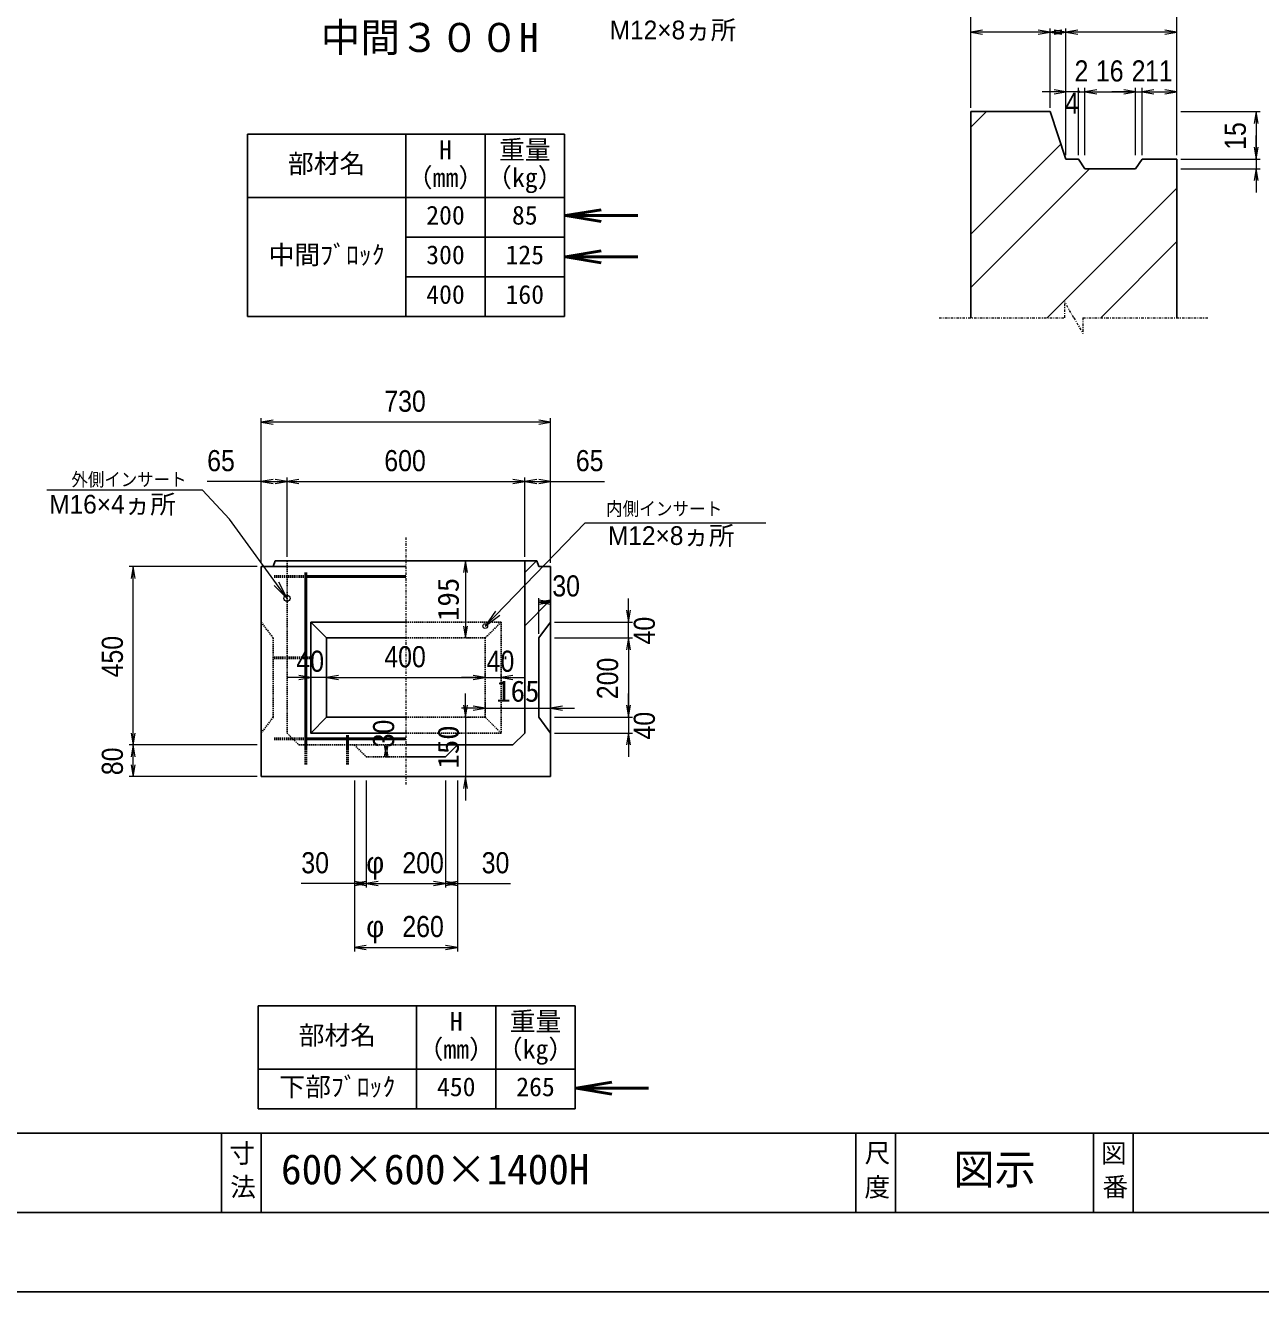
# Model space of a CAD drawing. Units: millimetres, scale not verified. Extents: x -210 to 210, y -148 to 148.
# Drawn here: x -94.8 to 61.1, y -148.5 to 11.3 of the extents above; entities that cross this region are included whole.
import ezdxf
from ezdxf.enums import TextEntityAlignment as Align

# ---------------------------------------------------------------- set-up
doc = ezdxf.new("R2010")
doc.units = ezdxf.units.MM
doc.linetypes.add('USER1', pattern=[12.95, 6.35, -3.175, 0.25, -3.175])
doc.linetypes.add('USER2', pattern=[4.7625, 3.175, -1.5875])
doc.layers.add('0-0', color=7, linetype='Continuous')
for name, color, linetype, lineweight in [('0-1_0', 9, 'Continuous', 25), ('0-2_dims', 2, 'Continuous', 13), ('0-3_pen1実線', 4, 'Continuous', 13), ('0-4_pen2実線', 3, 'Continuous', 13), ('0-5_pen3実線', 7, 'Continuous', 25), ('0-6_pen4実線', 6, 'Continuous', 25), ('0-7_pen1一点', 4, 'USER1', 13), ('0-8_pen2破線', 3, 'USER2', 25), ('0-A_鉄筋 1', 7, 'Continuous', 50), ('0-B_鉄筋 2', 7, 'USER2', 50)]:
    doc.layers.add(name, color=color, linetype=linetype, lineweight=lineweight)
doc.styles.add('ＭＳ ゴシック', font='')
doc.styles.add('ＭＳ Ｐゴシック', font='')
doc.styles.get('ＭＳ ゴシック').set_extended_font_data('MS Gothic')
doc.styles.get('ＭＳ Ｐゴシック').set_extended_font_data('MS PGothic')

# ---------------------------------------------------------------- blocks, each defined once
blk = doc.blocks.new('部分図 1')
at = {"layer": '0-1_0'}
blk.add_lwpolyline([(0, 0), (8400, 0), (8400, 5940), (0, 5940)], close=True, dxfattribs=at)
at = {"layer": '0-2_dims'}
for p, q in [((4690, 2988.4), (4690, 3338.69)), ((5210, 2868.4), (5210, 3338.69)), ((4690, 2988.4), (4690, 3188.69)), ((4890, 3178.69), (4690, 3178.69)), ((4890, 2988.4), (4890, 3188.69)), ((4890, 2988.4), (4890, 3188.69)), ((4890, 3178.69), (4930, 3178.69)), ((4930, 2868.4), (4930, 3188.69)), ((4930, 2868.4), (4930, 3188.69)), ((5210, 3178.69), (4930, 3178.69)), ((5210, 2868.4), (5210, 3188.69)), ((4930, 2868.4), (4930, 3038.55)), ((4962, 2868.4), (4962, 3038.55)), ((4962, 2868.4), (4962, 3038.55)), ((4978, 2868.4), (4978, 3038.55)), ((4978, 2868.4), (4978, 3038.55)), ((5106, 2868.4), (5106, 3038.55)), ((5106, 2868.4), (5106, 3038.55)), ((5122, 2868.4), (5122, 3038.55)), ((5122, 2868.4), (5122, 3038.55)), ((5210, 2868.4), (5210, 3038.55)), ((4930, 3028.55), (4870, 3028.55)), ((4962, 3028.55), (4902, 3028.55)), ((4962, 3028.55), (4930, 3028.55)), ((4962, 3028.55), (4978, 3028.55)), ((4962, 3028.55), (5022, 3028.55)), ((4978, 3028.55), (5038, 3028.55)), ((4978, 3028.55), (5106, 3028.55)), ((5106, 3028.55), (5046, 3028.55)), ((5106, 3028.55), (5122, 3028.55)), ((5122, 3028.55), (5182, 3028.55)), ((5122, 3028.55), (5210, 3028.55)), ((5220, 2978.4), (5420.05, 2978.4)), ((5410.05, 2978.4), (5410.05, 2858.4)), ((5410.05, 2858.4), (5410.05, 2918.4)), ((5220, 2858.4), (5420.05, 2858.4)), ((5220, 2858.4), (5420.05, 2858.4)), ((5410.05, 2858.4), (5410.05, 2834.4)), ((5220, 2834.4), (5420.05, 2834.4)), ((5410.05, 2834.4), (5410.05, 2774.4)), ((2900, 1840), (2900, 2204.95)), ((3630, 2194.95), (2900, 2194.95)), ((3630, 1840), (3630, 2204.95)), ((2900, 1840), (2900, 2054.95)), ((2965, 1855), (2965, 2054.95)), ((2965, 1855), (2965, 2054.95)), ((3565, 1855), (3565, 2054.95)), ((3565, 1855), (3565, 2054.95)), ((3630, 1840), (3630, 2054.95)), ((2900, 2044.95), (2763.6, 2044.95)), ((2900, 2044.95), (2965, 2044.95)), ((2965, 2044.95), (3565, 2044.95)), ((2890, 1830), (2567, 1830)), ((2577, 1380), (2577, 1830)), ((3600, 1660), (3600, 1750.1)), ((3600, 1740.1), (3630, 1740.1)), ((3630, 1700), (3630, 1750.1)), ((3826.35, 1690), (3826.35, 1750)), ((3640, 1690), (3836.35, 1690)), ((3826.35, 1650), (3826.35, 1690)), ((3640, 1650), (3836.35, 1650)), ((3640, 1650), (3836.35, 1650)), ((3826.35, 1650), (3826.35, 1590)), ((3826.35, 1650), (3826.35, 1450)), ((3025, 1550), (2965, 1550)), ((3025, 1550), (3025, 1540)), ((3065, 1550), (3025, 1550)), ((3065, 1550), (3065, 1560)), ((3065, 1550), (3065, 1540)), ((3065, 1550), (3125, 1550)), ((3065, 1550), (3465, 1550)), ((3465, 1550), (3405, 1550)), ((3465, 1550), (3465, 1560)), ((3465, 1550), (3465, 1560)), ((3465, 1550), (3505, 1550)), ((3505, 1550), (3505, 1560)), ((3505, 1550), (3565, 1550)), ((3826.35, 1450), (3826.35, 1510)), ((3640, 1450), (3836.35, 1450)), ((3640, 1450), (3836.35, 1450)), ((3826.35, 1450), (3826.35, 1410)), ((3640, 1410), (3836.35, 1410)), ((3826.35, 1410), (3826.35, 1350)), ((2890, 1380), (2567, 1380)), ((2890, 1380), (2567, 1380)), ((2577, 1300), (2577, 1380)), ((3215, 1380), (3225, 1380)), ((3215, 1355.45), (3215, 1350)), ((3215, 1350), (3225, 1350)), ((2890, 1300), (2567, 1300)), ((3135, 1290), (3135, 859)), ((3135, 1290), (3135, 1020)), ((3165, 1290), (3165, 1020)), ((3165, 1290), (3165, 1020)), ((3365, 1290), (3365, 1020)), ((3365, 1290), (3365, 1020)), ((3395, 1290), (3395, 1020)), ((3395, 1290), (3395, 859)), ((3165, 1030), (3365, 1030)), ((3165, 1030), (3165, 1030)), ((3365, 1030), (3365, 1030)), ((3135, 869), (3395, 869))]:
    blk.add_line(p, q, dxfattribs=at)
at = {"layer": '0-2_dims', "lineweight": 50}
for p, q in [((3667.52, 2716), (3850.48, 2716)), ((3667.52, 2612), (3850.48, 2612)), ((3694.45, 513.39), (3877.4, 513.39))]:
    blk.add_line(p, q, dxfattribs=at)
at = {"layer": '0-2_dims', "lineweight": 18}
for p, q in [((2752, 2022.99), (2359.08, 2022.99)), ((3762, 1940.42), (4172.98, 1940.42)), ((3400, 1845), (3425, 1845)), ((3415, 1845), (3415, 1650)), ((3415, 1650), (3425, 1650)), ((3415, 1450), (3415, 1510)), ((3465, 1472.5), (3405, 1472.5)), ((3465, 1490), (3465, 1462.5)), ((3465, 1472.5), (3630, 1472.5)), ((3630, 1472.5), (3630, 1462.5)), ((3630, 1472.5), (3690, 1472.5)), ((3415, 1450), (3425, 1450)), ((3415, 1450), (3415, 1300)), ((3415, 1300), (3425, 1300)), ((3415, 1300), (3415, 1240))]:
    blk.add_line(p, q, dxfattribs=at)
at = {"layer": '0-2_dims'}
for points in [[(4720, 3183.69), (4690, 3178.69), (4720, 3173.69)], [(4860, 3173.69), (4890, 3178.69), (4860, 3183.69)], [(4920, 3183.69), (4890, 3178.69), (4920, 3173.69)], [(4900, 3173.69), (4930, 3178.69), (4900, 3183.69)], [(4960, 3183.69), (4930, 3178.69), (4960, 3173.69)], [(5180, 3173.69), (5210, 3178.69), (5180, 3183.69)], [(4900, 3023.55), (4930, 3028.55), (4900, 3033.55)], [(5008, 3033.55), (4978, 3028.55), (5008, 3023.55)], [(5008, 3033.55), (4978, 3028.55), (5008, 3023.55)], [(5076, 3023.55), (5106, 3028.55), (5076, 3033.55)], [(5076, 3023.55), (5106, 3028.55), (5076, 3033.55)], [(5152, 3033.55), (5122, 3028.55), (5152, 3023.55)], [(5152, 3033.55), (5122, 3028.55), (5152, 3023.55)], [(5180, 3023.55), (5210, 3028.55), (5180, 3033.55)], [(5415.05, 2948.4), (5410.05, 2978.4), (5405.05, 2948.4)], [(5405.05, 2888.4), (5410.05, 2858.4), (5415.05, 2888.4)], [(5405.05, 2888.4), (5410.05, 2858.4), (5415.05, 2888.4)], [(5415.05, 2804.4), (5410.05, 2834.4), (5405.05, 2804.4)], [(2930, 2199.95), (2900, 2194.95), (2930, 2189.95)], [(3600, 2189.95), (3630, 2194.95), (3600, 2199.95)], [(2930, 2049.95), (2900, 2044.95), (2930, 2039.95)], [(2935, 2039.95), (2965, 2044.95), (2935, 2049.95)], [(2995, 2049.95), (2965, 2044.95), (2995, 2039.95)], [(3535, 2039.95), (3565, 2044.95), (3535, 2049.95)], [(3595, 2049.95), (3565, 2044.95), (3595, 2039.95)], [(3600, 2039.95), (3630, 2044.95), (3600, 2049.95)], [(2965, 1750), (2820.07, 1950), (2752, 2022.99)], [(3565, 2044.95), (3630, 2044.95), (3766.4, 2044.95)], [(3465, 1680), (3717, 1940.42), (3762, 1940.42)], [(2582, 1800), (2577, 1830), (2572, 1800)], [(2932.52, 1782.04), (2965, 1750), (2944.67, 1790.84)], [(3630, 1745.1), (3600, 1740.1), (3630, 1735.1)], [(3600, 1735.1), (3630, 1740.1), (3600, 1745.1)], [(3490.9, 1717.55), (3465, 1680), (3501.68, 1707.12)], [(3821.35, 1720), (3826.35, 1690), (3831.35, 1720)], [(3831.35, 1620), (3826.35, 1650), (3821.35, 1620)], [(3831.35, 1620), (3826.35, 1650), (3821.35, 1620)], [(2995, 1545), (3025, 1550), (2995, 1555)], [(3095, 1555), (3065, 1550), (3095, 1545)], [(3095, 1555), (3065, 1550), (3095, 1545)], [(3435, 1545), (3465, 1550), (3435, 1555)], [(3435, 1545), (3465, 1550), (3435, 1555)], [(3535, 1555), (3505, 1550), (3535, 1545)], [(3821.35, 1480), (3826.35, 1450), (3831.35, 1480)], [(3821.35, 1480), (3826.35, 1450), (3831.35, 1480)], [(2572, 1410), (2577, 1380), (2582, 1410)], [(3831.35, 1380), (3826.35, 1410), (3821.35, 1380)], [(2582, 1350), (2577, 1380), (2572, 1350)], [(3220, 1350), (3215, 1380), (3210, 1350)], [(3210, 1380), (3215, 1350), (3220, 1380)], [(2572, 1330), (2577, 1300), (2582, 1330)], [(3165, 1030), (3135, 1030), (3001.12, 1030)], [(3135, 1025), (3165, 1030), (3135, 1035)], [(3165, 1035), (3135, 1030), (3165, 1025)], [(3195, 1035), (3165, 1030), (3195, 1025)], [(3335, 1025), (3365, 1030), (3335, 1035)], [(3395, 1035), (3365, 1030), (3395, 1025)], [(3365, 1025), (3395, 1030), (3365, 1035)], [(3365, 1030), (3395, 1030), (3528.88, 1030)], [(3165, 874), (3135, 869), (3165, 864)], [(3365, 864), (3395, 869), (3365, 874)]]:
    blk.add_lwpolyline(points, dxfattribs=at)
at = {"layer": '0-2_dims', "lineweight": 50}
for points in [[(3757.52, 2731), (3667.52, 2716), (3757.52, 2701)], [(3757.52, 2627), (3667.52, 2612), (3757.52, 2597)], [(3784.45, 528.39), (3694.45, 513.39), (3784.45, 498.39)]]:
    blk.add_lwpolyline(points, dxfattribs=at)
at = {"layer": '0-2_dims', "lineweight": 18}
for points in [[(3420, 1815), (3415, 1845), (3410, 1815)], [(3410, 1680), (3415, 1650), (3420, 1680)], [(3410, 1480), (3415, 1450), (3420, 1480)], [(3435, 1467.5), (3465, 1472.5), (3435, 1477.5)], [(3660, 1477.5), (3630, 1472.5), (3660, 1467.5)], [(3420, 1270), (3415, 1300), (3410, 1270)]]:
    blk.add_lwpolyline(points, dxfattribs=at)
at = {"layer": '0-2_dims'}
for points in [[(4965.64, 3029.44), (4958.61, 3030.16), (4958.29, 3029.11)], [(4965.64, 3029.44), (4958.61, 3030.16), (4958.29, 3029.11)], [(4965.64, 3029.44), (4958.29, 3029.11), (4965.75, 3028.55)], [(4965.64, 3029.44), (4958.29, 3029.11), (4965.75, 3028.55)], [(4965.75, 3028.55), (4958.29, 3029.11), (4958.29, 3027.99)], [(4965.75, 3028.55), (4958.29, 3029.11), (4958.29, 3027.99)], [(4965.75, 3028.55), (4958.29, 3027.99), (4965.64, 3027.65)], [(4965.75, 3028.55), (4958.29, 3027.99), (4965.64, 3027.65)], [(4965.64, 3027.65), (4958.29, 3027.99), (4958.61, 3026.94)], [(4965.64, 3027.65), (4958.29, 3027.99), (4958.61, 3026.94)], [(4965.28, 3030.37), (4959.18, 3031.02), (4958.61, 3030.16)], [(4965.28, 3030.37), (4959.18, 3031.02), (4958.61, 3030.16)], [(4965.28, 3030.37), (4958.61, 3030.16), (4965.64, 3029.44)], [(4965.28, 3030.37), (4958.61, 3030.16), (4965.64, 3029.44)], [(4965.64, 3027.65), (4958.61, 3026.94), (4965.28, 3026.72)], [(4965.64, 3027.65), (4958.61, 3026.94), (4965.28, 3026.72)], [(4965.28, 3026.72), (4958.61, 3026.94), (4959.18, 3026.07)], [(4965.28, 3026.72), (4958.61, 3026.94), (4959.18, 3026.07)], [(4964.62, 3031.23), (4959.88, 3031.64), (4959.18, 3031.02)], [(4964.62, 3031.23), (4959.88, 3031.64), (4959.18, 3031.02)], [(4964.62, 3031.23), (4959.18, 3031.02), (4965.28, 3030.37)], [(4964.62, 3031.23), (4959.18, 3031.02), (4965.28, 3030.37)], [(4965.28, 3026.72), (4959.18, 3026.07), (4964.62, 3025.86)], [(4965.28, 3026.72), (4959.18, 3026.07), (4964.62, 3025.86)], [(4964.62, 3025.86), (4959.18, 3026.07), (4959.88, 3025.45)], [(4964.62, 3025.86), (4959.18, 3026.07), (4959.88, 3025.45)], [(4963.71, 3031.89), (4960.66, 3032.05), (4959.88, 3031.64)], [(4963.71, 3031.89), (4960.66, 3032.05), (4959.88, 3031.64)], [(4963.71, 3031.89), (4959.88, 3031.64), (4964.62, 3031.23)], [(4963.71, 3031.89), (4959.88, 3031.64), (4964.62, 3031.23)], [(4964.62, 3025.86), (4959.88, 3025.45), (4963.71, 3025.21)], [(4964.62, 3025.86), (4959.88, 3025.45), (4963.71, 3025.21)], [(4963.71, 3025.21), (4959.88, 3025.45), (4960.66, 3025.05)], [(4963.71, 3025.21), (4959.88, 3025.45), (4960.66, 3025.05)], [(4962.66, 3032.24), (4961.6, 3032.28), (4960.66, 3032.05)], [(4962.66, 3032.24), (4961.6, 3032.28), (4960.66, 3032.05)], [(4962.66, 3032.24), (4960.66, 3032.05), (4963.71, 3031.89)], [(4962.66, 3032.24), (4960.66, 3032.05), (4963.71, 3031.89)], [(4963.71, 3025.21), (4960.66, 3025.05), (4962.66, 3024.86)], [(4963.71, 3025.21), (4960.66, 3025.05), (4962.66, 3024.86)], [(4962.66, 3024.86), (4960.66, 3025.05), (4961.6, 3024.82)], [(4962.66, 3024.86), (4960.66, 3025.05), (4961.6, 3024.82)]]:
    blk.add_solid(points, dxfattribs=at)
at = {"layer": '0-3_pen1実線'}
for p, q in [((4690, 2938.85), (4729.55, 2978.4)), ((4690, 2669.44), (4917.24, 2896.68)), ((4690, 2534.74), (4989.66, 2834.4)), ((4883.07, 2458.4), (5210, 2785.33)), ((5017.77, 2458.4), (5210, 2650.63)), ((3565, 1815.59), (3594.41, 1845)), ((3565, 1680.89), (3630, 1745.89))]:
    blk.add_line(p, q, dxfattribs=at)
at = {"layer": '0-4_pen2実線'}
for centre, radius in [((2965, 1750), 8), ((3465, 1680), 6)]:
    blk.add_circle(centre, radius, dxfattribs=at)
at = {"layer": '0-5_pen3実線'}
for p, q in [((4690, 2458.4), (4690, 2978.4)), ((4890, 2978.4), (4690, 2978.4)), ((4890, 2978.4), (4930, 2858.4)), ((3265, 2921.53), (3265, 2461.53)), ((3465, 2921.53), (3465, 2461.53)), ((5122, 2858.4), (5106, 2834.4)), ((5122, 2858.4), (5210, 2858.4)), ((5210, 2458.4), (5210, 2858.4)), ((2865, 2761.53), (3665, 2761.53)), ((3265, 2661.53), (3665, 2661.53)), ((3265, 2561.53), (3665, 2561.53)), ((2900, 1830), (3265, 1830)), ((2900, 1830), (2900, 1300)), ((2930, 1830), (2935, 1845)), ((3595, 1845), (2935, 1845)), ((3565, 1845), (3565, 1410)), ((3600, 1830), (3595, 1845)), ((3600, 1830), (3630, 1830)), ((3630, 1830), (3630, 1300)), ((3025, 1690), (3265, 1690)), ((3025, 1690), (3065, 1650)), ((3630, 1690), (3600, 1650)), ((3065, 1650), (3065, 1450)), ((3065, 1650), (3265, 1650)), ((3600, 1650), (3600, 1450)), ((3025, 1410), (3065, 1450)), ((3065, 1450), (3265, 1450)), ((3600, 1450), (3630, 1410)), ((3565, 1410), (3535, 1380)), ((3265, 1380), (3535, 1380)), ((3395, 1380), (3365, 1350)), ((3265, 1350), (3365, 1350)), ((2900, 1300), (3630, 1300)), ((3292.05, 721.59), (3292.05, 461.59)), ((3492.05, 721.59), (3492.05, 461.59)), ((2892.05, 561.59), (3692.05, 561.59)), ((2900, 400), (2900, 200)), ((4500, 400), (4500, 200)), ((5100, 400), (5100, 200))]:
    blk.add_line(p, q, dxfattribs=at)
for points in [[(4930, 2858.4), (4962, 2858.4), (4978, 2834.4), (5106, 2834.4)], [(3025, 1690), (3025, 1410), (3265, 1410)]]:
    blk.add_lwpolyline(points, dxfattribs=at)
at = {"layer": '0-6_pen4実線'}
for p, q in [((2865, 2921.53), (3665, 2921.53)), ((2865, 2921.53), (2865, 2461.53)), ((3665, 2921.53), (3665, 2461.53)), ((2865, 2461.53), (3665, 2461.53)), ((2892.05, 721.59), (3692.05, 721.59)), ((2892.05, 721.59), (2892.05, 461.59)), ((3692.05, 721.59), (3692.05, 461.59)), ((2892.05, 461.59), (3692.05, 461.59)), ((200, 400), (8200, 400)), ((2800, 400), (2800, 200)), ((4400, 400), (4400, 200)), ((5000, 400), (5000, 200))]:
    blk.add_line(p, q, dxfattribs=at)
blk.add_lwpolyline([(200, 200), (8200, 200), (8200, 5740), (200, 5740)], close=True, dxfattribs=at)
at = {"layer": '0-7_pen1一点'}
for p, q in [((4950, 2458.4), (4926.91, 2498.4)), ((4926.91, 2458.4), (4926.91, 2498.4)), ((4610, 2458.4), (4926.91, 2458.4)), ((4950, 2458.4), (4973.09, 2418.4)), ((4973.09, 2458.4), (5290, 2458.4)), ((4973.09, 2458.4), (4973.09, 2418.4)), ((3265, 1903.72), (3265, 1277))]:
    blk.add_line(p, q, dxfattribs=at)
at = {"layer": '0-8_pen2破線'}
for p, q in [((2965, 1845), (2965, 1410)), ((2900, 1690), (2930, 1650)), ((3265, 1690), (3505, 1690)), ((3505, 1690), (3465, 1650)), ((3505, 1690), (3505, 1410)), ((2930, 1650), (2930, 1450)), ((3265, 1650), (3465, 1650)), ((3465, 1650), (3465, 1450)), ((2930, 1450), (2900, 1410)), ((3265, 1450), (3465, 1450)), ((3505, 1410), (3465, 1450)), ((2965, 1410), (2995, 1380)), ((3265, 1410), (3505, 1410)), ((2995, 1380), (3265, 1380))]:
    blk.add_line(p, q, dxfattribs=at)
blk.add_lwpolyline([(3135, 1380), (3165, 1350), (3265, 1350)], dxfattribs=at)
at = {"layer": '0-A_鉄筋 1'}
for p, q in [((3012.5, 1815), (3012.5, 1370)), ((3012.5, 1805), (3265, 1805)), ((3012.5, 1395), (3265, 1395)), ((3117.5, 1405), (3117.5, 1370))]:
    blk.add_line(p, q, dxfattribs=at)
at = {"layer": '0-B_鉄筋 2'}
for p, q in [((3012.5, 1805), (2932.5, 1805)), ((2932.5, 1600), (3022.5, 1600)), ((3517.5, 1600), (3507.5, 1600)), ((3012.5, 1395), (2932.5, 1395)), ((3012.5, 1370), (3012.5, 1330)), ((3117.5, 1370), (3117.5, 1330))]:
    blk.add_line(p, q, dxfattribs=at)
at = {"layer": '0-2_dims', "color": 7}
for s, height, style, p in [('中間３００H', 73.31, 'ＭＳ ゴシック', (3050, 3107)), ('M12×8ヵ所', 47.21, 'ＭＳ Ｐゴシック', (3779.02, 3146.81)), ('M16×4ヵ所', 47.21, 'ＭＳ Ｐゴシック', (2365.02, 1949.8)), ('M12×8ヵ所', 47.21, 'ＭＳ Ｐゴシック', (3774.49, 1870.6)), ('165', 53.52, 'ＭＳ ゴシック', (3492.75, 1473)), ('φ', 53.32, 'ＭＳ Ｐゴシック', (3165, 1040)), ('φ', 53.32, 'ＭＳ Ｐゴシック', (3165, 879))]:
    blk.add_text(s, height=height, dxfattribs=dict(at, style=style)).set_placement(p, align=Align.BOTTOM_LEFT)
at = {"layer": '0-2_dims', "color": 7, "style": 'ＭＳ Ｐゴシック', "width": 0.9}
for s, height, p in [('2', 53.32, (4951.82, 3038.55)), ('16', 53.32, (5005.64, 3038.55)), ('2', 53.32, (5095.82, 3038.55)), ('11', 53.32, (5129.64, 3038.55)), ('4', 53.32, (4927.82, 2957.18)), ('730', 53.32, (3210.45, 2204.95)), ('65', 53.32, (2763.6, 2054.95)), ('600', 53.32, (3210.45, 2054.95)), ('65', 53.32, (3693.67, 2054.95)), ('外側インサート', 33.79, (2421.13, 2022.99)), ('内側インサート', 34.13, (3769.86, 1948.87)), ('30', 53.32, (3634.27, 1738.74)), ('40', 53.32, (2988.64, 1548.64)), ('400', 53.32, (3210.45, 1560)), ('40', 53.32, (3468.64, 1548.64)), ('30', 53.32, (3001.12, 1040)), ('200', 53.32, (3255.91, 1040)), ('30', 53.32, (3456.16, 1040)), ('260', 53.32, (3255.91, 879))]:
    blk.add_text(s, height=height, dxfattribs=at).set_placement(p, align=Align.BOTTOM_LEFT)
for s, p in [('15', (5400.05, 2882.04)), ('40', (3909.07, 1633.64)), ('450', (2567, 1550.45)), ('200', (3816.35, 1495.45)), ('30', (3251.36, 1373.64)), ('40', (3909.07, 1393.64)), ('80', (2567, 1303.64))]:
    blk.add_text(s, height=53.32, rotation=90, dxfattribs=at).set_placement(p, align=Align.BOTTOM_LEFT)
at = {"layer": '0-2_dims', "color": 7, "style": 'ＭＳ ゴシック'}
for s, p in [('195', (3414.5, 1692.75)), ('150', (3414.5, 1320.25))]:
    blk.add_text(s, height=53.52, rotation=90, dxfattribs=at).set_placement(p, align=Align.BOTTOM_LEFT)
at = {"layer": '0-5_pen3実線', "style": 'ＭＳ ゴシック'}
for s, height, p in [('重量', 47.64, (3500.01, 2844.04)), ('部材名', 47.65, (2967.51, 2809.03)), ('H', 47.65, (3348.75, 2844.03)), ('（mm）', 47.66, (3267.49, 2774.03)), ('（kg）', 47.66, (3467.49, 2774.03)), ('200', 47.65, (3316.26, 2679.03)), ('85', 47.61, (3532.53, 2679.06)), ('中間ﾌﾞﾛｯｸ', 47.65, (2918.76, 2579.03)), ('300', 47.64, (3316.26, 2579.04)), ('125', 47.63, (3516.27, 2579.05)), ('400', 47.64, (3316.27, 2479.04)), ('160', 47.63, (3516.27, 2479.05)), ('H', 47.65, (3375.8, 644.09)), ('重量', 47.64, (3527.06, 644.09)), ('部材名', 47.65, (2994.56, 609.09)), ('（mm）', 47.66, (3294.54, 574.08)), ('（kg）', 47.66, (3494.54, 574.08)), ('下部ﾌﾞﾛｯｸ', 47.65, (2945.81, 479.09)), ('450', 47.64, (3343.32, 479.1)), ('265', 47.65, (3543.31, 479.09)), ('寸', 47.59, (2819.4, 311.09)), ('尺', 47.61, (4422.2, 311.83)), ('図示', 76.23, (4646.03, 248.01)), ('図', 47.61, (5018.4, 311.33)), ('600×600×1400H', 76.24, (2950, 248)), ('法', 47.62, (2821.7, 226.25)), ('度', 47.63, (4421.7, 226)), ('番', 47.61, (5022.2, 226.5))]:
    blk.add_text(s, height=height, dxfattribs=at).set_placement(p, align=Align.BOTTOM_LEFT)

msp = doc.modelspace()

# ---------------------------------------------------------------- block references
at = {"layer": '0-0', "xscale": 0.05, "yscale": 0.05}
msp.add_blockref('部分図 1', (-210, -148.5), dxfattribs=at)

doc.saveas('drawing.dxf')
